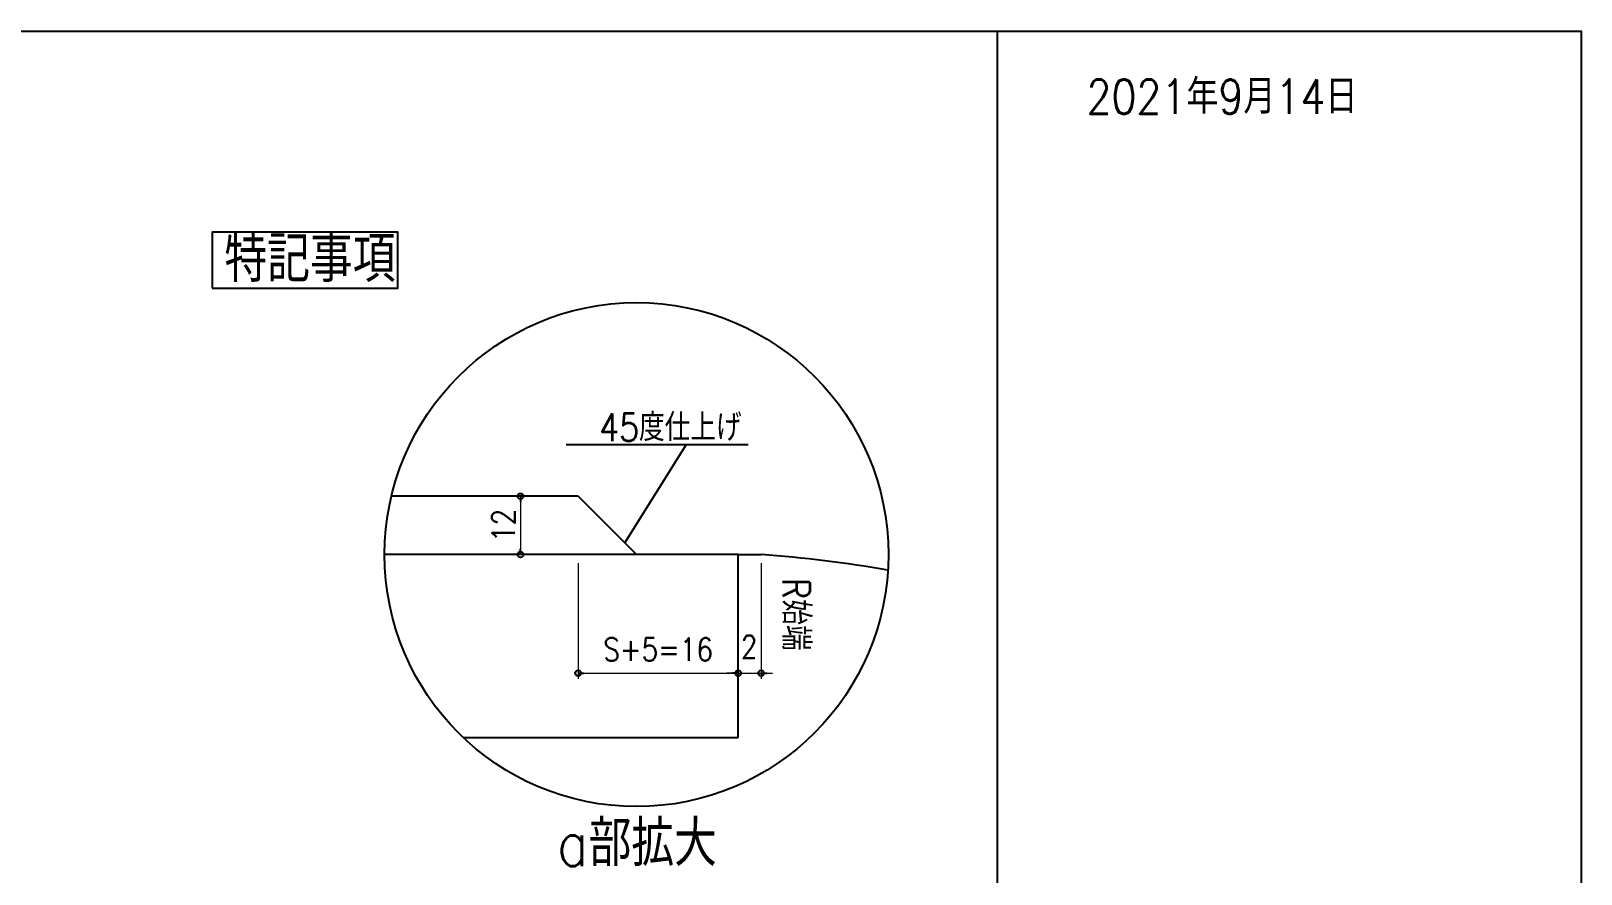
# Model space of a CAD drawing. Extents: x 89504 to 820828, y -104886 to 219894.
# Drawn here: x 814266 to 815623, y -102654 to -101916 of the extents above; entities that cross this region are included whole.
import ezdxf
from ezdxf.enums import TextEntityAlignment as Align

# ---------------------------------------------------------------- set-up
doc = ezdxf.new("R2010")
doc.units = 0
doc.header["$MEASUREMENT"] = 0
doc.linetypes.add('DUMMY', pattern=[0])
doc.layers.get('0').update_dxf_attribs({"color": 3, "linetype": 'CONTINUOUS'})
doc.layers.get('Defpoints').update_dxf_attribs({"linetype": 'CONTINUOUS'})
doc.layers.add('_1-F_ADDL', color=8, linetype='DUMMY', plot=False)
doc.layers.add('waku$0$DEF', color=161, linetype='CONTINUOUS', plot=False)
for name, color, linetype in [('I図面枠', 211, 'CONTINUOUS'), ('waku$0$00_01雲', 2, 'CONTINUOUS'), ('寸法', 4, 'CONTINUOUS')]:
    doc.layers.add(name, color=color, linetype=linetype)
doc.styles.add('DRACAD', font='txt', dxfattribs={"width": 0.85, "bigfont": 'extfont2'})
doc.styles.add('KANJI', font='simplex.shx', dxfattribs={"width": 0.7, "bigfont": 'extfont2.shx'})
doc.styles.add('waku$0$DRACAD', font='txt', dxfattribs={"width": 0.85, "bigfont": 'extfont2'})
doc.dimstyles.new('S5', dxfattribs={"dimscale": 5, "dimtxt": 4, "dimasz": 1, "dimexe": 1, "dimexo": 1.5, "dimgap": 1, "dimtad": 1, "dimtxsty": 'KANJI', "dimblk": 'ORIGIN', "dimcen": 0, "dimclrd": 256, "dimclre": 256, "dimclrt": 256, "dimadec": 0, "dimazin": 0, "dimtfac": 1, "dimtmove": 2, "dimatfit": 2, "dimfxl": 1, "dimtolj": 2, "dimlwd": 5, "dimlwe": 5, "dimarcsym": 0})

# ---------------------------------------------------------------- blocks, each defined once
blk = doc.blocks.new('waku')
at = {"layer": 'waku$0$DEF'}
blk.add_lwpolyline([(-76102, 40666), (92098, 40666), (92098, -78134), (-76102, -78134)], close=True, dxfattribs=at)
at = {"layer": 'waku$0$00_01雲', "linetype": 'Continuous', "style": 'waku$0$DRACAD', "width": 0.85}
blk.add_text('2021年9月14日', height=1200, dxfattribs=at).set_placement((79533, 38370), align=Align.MIDDLE_CENTER)
blk = doc.blocks.new('_ORIGIN')
at = {"color": 0, "linetype": 'ByBlock'}
blk.add_line((0, 0), (-1, 0), dxfattribs=at)
blk.add_circle((0, 0), 0.5, dxfattribs=at)
blk = doc.blocks.new('*D4')
at = {"layer": 'Defpoints', "color": 0, "ltscale": 4, "transparency": 16777216}
for p in [(814745.2, -102374.4), (814885.2, -102374.4), (814885.2, -102478.1)]:
    blk.add_point(p, dxfattribs=at)
at = {"layer": '寸法', "lineweight": 5, "ltscale": 4, "transparency": 16777216}
for p, q in [((814745.2, -102381.9), (814745.2, -102483.1)), ((814885.2, -102381.9), (814885.2, -102483.1)), ((814750.2, -102478.1), (814880.2, -102478.1))]:
    blk.add_line(p, q, dxfattribs=at)
at = {"layer": '寸法', "lineweight": 5, "ltscale": 4, "transparency": 16777216, "xscale": 5, "yscale": 5, "zscale": 5, "rotation": 180}
blk.add_blockref('_ORIGIN', (814745.2, -102478.1), dxfattribs=at)
at = {"layer": '寸法', "lineweight": 5, "ltscale": 4, "transparency": 16777216, "xscale": 5, "yscale": 5, "zscale": 5}
blk.add_blockref('_ORIGIN', (814885.2, -102478.1), dxfattribs=at)
at = {"layer": '寸法', "ltscale": 4, "transparency": 16777216, "insert": (814815.2, -102457.3), "char_height": 20, "attachment_point": 5, "style": 'DRACAD'}
blk.add_mtext('\\A2;S+5=16', dxfattribs=at)
blk = doc.blocks.new('*D5')
at = {"layer": 'Defpoints', "color": 0, "ltscale": 4, "transparency": 16777216}
for p in [(814885.2, -102374.4), (814905.2, -102374.4), (814905.2, -102478.1)]:
    blk.add_point(p, dxfattribs=at)
at = {"layer": '寸法', "lineweight": 5, "ltscale": 4, "transparency": 16777216}
for p, q in [((814885.2, -102381.9), (814885.2, -102483.1)), ((814905.2, -102381.9), (814905.2, -102483.1)), ((814880.2, -102478.1), (814875.2, -102478.1)), ((814885.2, -102478.1), (814905.2, -102478.1)), ((814910.2, -102478.1), (814915.2, -102478.1))]:
    blk.add_line(p, q, dxfattribs=at)
at = {"layer": '寸法', "lineweight": 5, "ltscale": 4, "transparency": 16777216, "xscale": 5, "yscale": 5, "zscale": 5}
blk.add_blockref('_ORIGIN', (814885.2, -102478.1), dxfattribs=at)
at = {"layer": '寸法', "lineweight": 5, "ltscale": 4, "transparency": 16777216, "xscale": 5, "yscale": 5, "zscale": 5, "rotation": 180}
blk.add_blockref('_ORIGIN', (814905.2, -102478.1), dxfattribs=at)
at = {"layer": '寸法', "ltscale": 4, "transparency": 16777216, "insert": (814894.8, -102455.1), "char_height": 20, "attachment_point": 5, "style": 'DRACAD'}
blk.add_mtext('\\A2;2', dxfattribs=at)
blk = doc.blocks.new('*D6')
at = {"layer": 'Defpoints', "color": 0, "linetype": 'Continuous', "transparency": 16777216}
for p in [(814745.2, -102323.4), (814694.8, -102374.4), (814745.2, -102374.4)]:
    blk.add_point(p, dxfattribs=at)
at = {"layer": '寸法', "linetype": 'Continuous', "lineweight": 5, "transparency": 16777216}
for p, q in [((814737.7, -102323.4), (814689.8, -102323.4)), ((814694.8, -102328.4), (814694.8, -102369.4)), ((814737.7, -102374.4), (814689.8, -102374.4))]:
    blk.add_line(p, q, dxfattribs=at)
at = {"layer": '寸法', "linetype": 'Continuous', "lineweight": 5, "transparency": 16777216, "xscale": 5, "yscale": 5, "zscale": 5}
for p, rotation in [((814694.8, -102323.4), 90), ((814694.8, -102374.4), 270)]:
    blk.add_blockref('_ORIGIN', p, dxfattribs=dict(at, rotation=rotation))
at = {"layer": '寸法', "linetype": 'Continuous', "transparency": 16777216, "insert": (814679.8, -102348.9), "char_height": 20, "attachment_point": 5, "rotation": 90, "style": 'DRACAD'}
blk.add_mtext('\\A2;12', dxfattribs=at)

msp = doc.modelspace()

# ---------------------------------------------------------------- linework, layer by layer
at = {"layer": '_1-F_ADDL'}
msp.add_lwpolyline([(813060.29448, -101916.41828), (815111.66776, -101916.41828), (815111.66776, -103301.41828), (813060.29448, -103301.41828)], close=True, dxfattribs=at)
at = {"layer": '寸法', "ltscale": 4}
for p, q in [((814893.79923, -102278.27693), (814734.67827, -102278.27693)), ((814786.00205, -102364.22285), (814839.66764, -102278.27693)), ((814745.20205, -102323.42285), (814796.20205, -102374.42285))]:
    msp.add_line(p, q, dxfattribs=at)
at = {"layer": '寸法'}
for p, q in [((814745.20205, -102323.42285), (814581.78317, -102323.42285)), ((814885.20205, -102374.42285), (814575.80138, -102374.42285)), ((814885.20205, -102534.42285), (814885.20205, -102374.42285)), ((814644.62218, -102534.42285), (814885.20205, -102534.42285))]:
    msp.add_line(p, q, dxfattribs=at)
at = {"layer": '寸法', "ltscale": 5}
msp.add_line((814885.20205, -102374.42285), (814905.20205, -102374.42285), dxfattribs=at)
at = {"layer": '寸法', "linetype": 'Continuous'}
msp.add_lwpolyline([(814424.92723, -102141.2235), (814587.29003, -102141.2235), (814587.29003, -102092.47885), (814424.92723, -102092.47885)], close=True, dxfattribs=at)
msp.add_circle((814796.20205, -102374.42285), 220.40068, dxfattribs=at)
at = {"layer": '寸法', "ltscale": 4}
msp.add_arc((814827.30284, -103471.66107), 1100, 80.11272329, 85.93905879, dxfattribs=at)

# ---------------------------------------------------------------- block references
at = {"layer": 'I図面枠', "xscale": 0.025, "yscale": 0.025, "zscale": 0.025}
msp.add_blockref('waku', (813320.15095, -102933.07418), dxfattribs=at)

# ---------------------------------------------------------------- texts
at = {"layer": '寸法', "linetype": 'Continuous', "lineweight": -3, "style": 'DRACAD', "width": 0.85}
for s, p in [('特記事項', (814435.72312, -102135.87301)), ('a部拡大', (814726.66136, -102646.87632))]:
    msp.add_text(s, height=40, dxfattribs=at).set_placement(p)
at = {"layer": '寸法', "ltscale": 4, "style": 'DRACAD', "width": 0.85}
msp.add_text('45度仕上げ', height=24, dxfattribs=at).set_placement((814888.22189, -102263.06581), align=Align.MIDDLE_RIGHT)
msp.add_text('R始端', height=24, rotation=270, dxfattribs=at).set_placement((814923.89805, -102395.14223))

# ---------------------------------------------------------------- dimensions: what is measured, and where the dimension line sits
at = {"layer": '寸法', "linetype": 'Continuous'}
dim = msp.add_linear_dim(base=(814694.82553, -102374.42285), p1=(814745.20205, -102323.42285), p2=(814745.20205, -102374.42285), angle=90, text='12', dimstyle='S5', override={"dimtxsty": 'DRACAD'}, dxfattribs=at)
dim.commit()
dim.dimension.update_dxf_attribs({"geometry": '*D6', "text_midpoint": (814679.82553, -102348.92285)})
at = {"layer": '寸法', "ltscale": 4}
dim = msp.add_linear_dim(base=(814885.20205, -102478.11191), p1=(814745.20205, -102374.42285), p2=(814885.20205, -102374.42285), text='S+5=16', dimstyle='S5', override={"dimlfac": 0.1, "dimtxsty": 'DRACAD'}, dxfattribs=at)
dim.commit()
dim.dimension.update_dxf_attribs({"geometry": '*D4', "text_midpoint": (814815.20205, -102457.29736), "dimtype": 160})
dim = msp.add_linear_dim(base=(814905.20205, -102478.11191), p1=(814885.20205, -102374.42285), p2=(814905.20205, -102374.42285), dimstyle='S5', override={"dimlfac": 0.1, "dimtxsty": 'DRACAD'}, dxfattribs=at)
dim.commit()
dim.dimension.update_dxf_attribs({"geometry": '*D5', "text_midpoint": (814894.82337, -102455.10029), "dimtype": 160})

doc.saveas('drawing.dxf')
